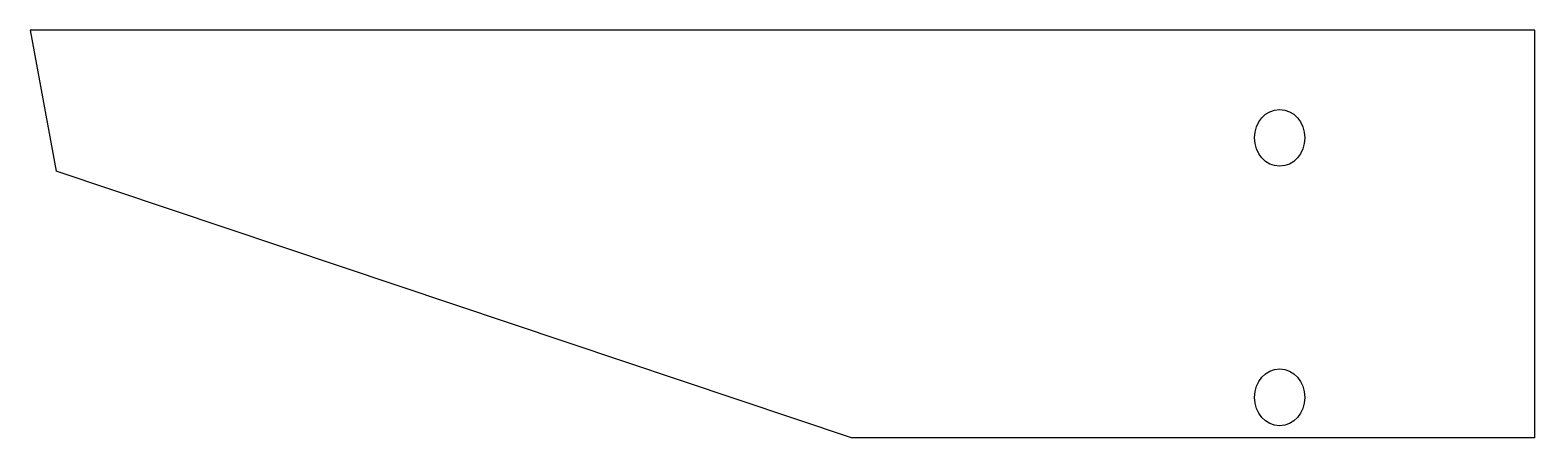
# Model space of a CAD drawing. Header units: millimetres. Extents: x -41 to 708, y -199 to 4.
import ezdxf

# ---------------------------------------------------------------- set-up
doc = ezdxf.new("R2010")
doc.units = ezdxf.units.MM

msp = doc.modelspace()

# ---------------------------------------------------------------- linework, layer by layer
at = {"color": 7, "linetype": 'Continuous', "lineweight": 25}
for p, q in [((708, 4.08), (-40.68, 4.08)), ((-40.68, 4.08), (-27.67, -66.02)), ((708, -198.64), (708, 4.08)), ((368, -198.64), (-27.67, -66.02)), ((708, -198.64), (368, -198.64))]:
    msp.add_line(p, q, dxfattribs=at)
for centre in [(581, -49.48), (581, -178.5)]:
    msp.add_ellipse(centre, major_axis=(0, -14.11), ratio=0.885961, dxfattribs=at)

doc.saveas('drawing.dxf')
